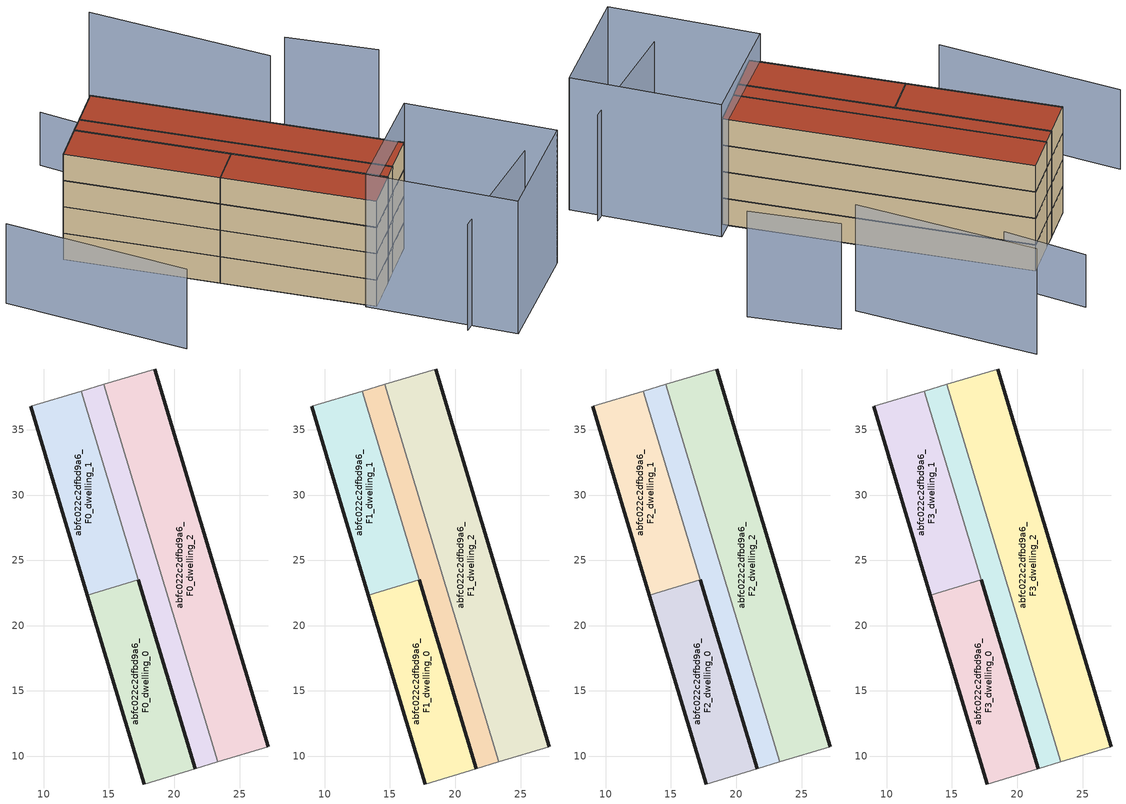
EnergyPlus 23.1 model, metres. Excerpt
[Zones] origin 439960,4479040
abfc022c2dfbd9a6_F0_dwelling_0
 floor ground (EU_floor_Construction): 21.6,9.04 17.24,23.51 13.35,22.33 17.71,7.87 z0
 wall outside (EU_wall_Construction): 17.71,7.87 13.35,22.33 / 17.24,23.51 21.6,9.04 z0:3
 wall adiabatic (EU_wall_Construction): 21.6,9.04 17.71,7.87 z0:3
 wall to abfc022c2dfbd9a6_F0_dwelling_1 (EU_wall_Construction): 13.35,22.33 17.24,23.51 z0:3
abfc022c2dfbd9a6_F0_dwelling_1
 floor ground (EU_floor_Construction): 17.24,23.51 12.89,37.97 8.99,36.79 13.35,22.33 z0
 wall outside (EU_wall_Construction): 13.35,22.33 8.99,36.79 z0:3
 wall adiabatic (EU_wall_Construction): 8.99,36.79 12.89,37.97 z0:3
 wall to abfc022c2dfbd9a6_F0_circulation (EU_wall_Construction): 12.89,37.97 17.24,23.51 z0:3
abfc022c2dfbd9a6_F0_dwelling_2
 floor ground (EU_floor_Construction): 27.22,10.74 18.5,39.66 14.61,38.49 23.32,9.56 z0
 wall outside (EU_wall_Construction): 18.5,39.66 27.22,10.74 z0:3
 wall adiabatic (EU_wall_Construction): 14.61,38.49 18.5,39.66 / 27.22,10.74 23.32,9.56 z0:3
 wall to abfc022c2dfbd9a6_F0_circulation (EU_wall_Construction): 23.32,9.56 14.61,38.49 z0:3
abfc022c2dfbd9a6_F0_circulation
 floor ground (EU_floor_Construction): 23.32,9.56 14.61,38.49 12.89,37.97 21.6,9.04 z0
 wall outside (EU_wall_Construction): 21.6,9.04 17.24,23.51 z0:3
 wall adiabatic (EU_wall_Construction): 23.32,9.56 21.6,9.04 / 12.89,37.97 14.61,38.49 z0:3
abfc022c2dfbd9a6_F1_dwelling_0
 floor to abfc022c2dfbd9a6_F0_dwelling_0 (EU_floor_Construction): 21.6,9.04 17.24,23.51 13.35,22.33 17.71,7.87 z3
 wall outside (EU_wall_Construction): 17.71,7.87 13.35,22.33 / 17.24,23.51 21.6,9.04 z3:6
 wall adiabatic (EU_wall_Construction): 21.6,9.04 17.71,7.87 z3:6
 wall to abfc022c2dfbd9a6_F1_dwelling_1 (EU_wall_Construction): 13.35,22.33 17.24,23.51 z3:6
abfc022c2dfbd9a6_F1_dwelling_1
 floor to abfc022c2dfbd9a6_F0_dwelling_1 (EU_floor_Construction): 17.24,23.51 12.88,37.97 8.99,36.79 13.35,22.33 z3
 wall outside (EU_wall_Construction): 13.35,22.33 8.99,36.79 z3:6
 wall adiabatic (EU_wall_Construction): 8.99,36.79 12.89,37.97 z3:6
 wall to abfc022c2dfbd9a6_F1_circulation (EU_wall_Construction): 12.89,37.97 17.24,23.51 z3:6
abfc022c2dfbd9a6_F1_dwelling_2
 floor to abfc022c2dfbd9a6_F0_dwelling_2 (EU_floor_Construction): 27.22,10.74 18.5,39.66 14.61,38.49 23.32,9.56 z3
 wall outside (EU_wall_Construction): 18.5,39.66 27.22,10.74 z3:6
 wall adiabatic (EU_wall_Construction): 14.61,38.49 18.5,39.66 / 27.22,10.74 23.32,9.56 z3:6
 wall to abfc022c2dfbd9a6_F1_circulation (EU_wall_Construction): 23.32,9.56 14.61,38.49 z3:6
abfc022c2dfbd9a6_F1_circulation
 floor to abfc022c2dfbd9a6_F0_circulation (EU_floor_Construction): 23.32,9.56 14.61,38.49 12.88,37.97 21.6,9.04 z3
 wall outside (EU_wall_Construction): 21.6,9.04 17.24,23.51 z3:6
 wall adiabatic (EU_wall_Construction): 23.32,9.56 21.6,9.04 / 12.89,37.97 14.61,38.49 z3:6
abfc022c2dfbd9a6_F2_dwelling_0
 floor to abfc022c2dfbd9a6_F1_dwelling_0 (EU_floor_Construction): 21.6,9.04 17.24,23.51 13.35,22.33 17.71,7.87 z6
 wall outside (EU_wall_Construction): 17.71,7.87 13.35,22.33 / 17.24,23.51 21.6,9.04 z6:9
 wall adiabatic (EU_wall_Construction): 21.6,9.04 17.71,7.87 z6:9
 wall to abfc022c2dfbd9a6_F2_dwelling_1 (EU_wall_Construction): 13.35,22.33 17.24,23.51 z6:9
abfc022c2dfbd9a6_F2_dwelling_1
 floor to abfc022c2dfbd9a6_F1_dwelling_1 (EU_floor_Construction): 17.24,23.51 12.88,37.97 8.99,36.79 13.35,22.33 z6
 wall outside (EU_wall_Construction): 13.35,22.33 8.99,36.79 z6:9
 wall adiabatic (EU_wall_Construction): 8.99,36.79 12.89,37.97 z6:9
 wall to abfc022c2dfbd9a6_F2_circulation (EU_wall_Construction): 12.89,37.97 17.24,23.51 z6:9
abfc022c2dfbd9a6_F2_dwelling_2
 floor to abfc022c2dfbd9a6_F1_dwelling_2 (EU_floor_Construction): 27.22,10.74 18.5,39.66 14.61,38.49 23.32,9.56 z6
 wall outside (EU_wall_Construction): 18.5,39.66 27.22,10.74 z6:9
 wall adiabatic (EU_wall_Construction): 14.61,38.49 18.5,39.66 / 27.22,10.74 23.32,9.56 z6:9
 wall to abfc022c2dfbd9a6_F2_circulation (EU_wall_Construction): 23.32,9.56 14.61,38.49 z6:9
abfc022c2dfbd9a6_F2_circulation
 floor to abfc022c2dfbd9a6_F1_circulation (EU_floor_Construction): 23.32,9.56 14.61,38.49 12.88,37.97 21.6,9.04 z6
 wall outside (EU_wall_Construction): 21.6,9.04 17.24,23.51 z6:9
 wall adiabatic (EU_wall_Construction): 23.32,9.56 21.6,9.04 / 12.89,37.97 14.61,38.49 z6:9
abfc022c2dfbd9a6_F3_dwelling_0
 floor to abfc022c2dfbd9a6_F2_dwelling_0 (EU_floor_Construction): 21.6,9.04 17.24,23.51 13.35,22.33 17.71,7.87 z9
 wall outside (EU_wall_Construction): 17.71,7.87 13.35,22.33 / 17.24,23.51 21.6,9.04 z9:12
 wall adiabatic (EU_wall_Construction): 21.6,9.04 17.71,7.87 z9:12
 wall to abfc022c2dfbd9a6_F3_dwelling_1 (EU_wall_Construction): 13.35,22.33 17.24,23.51 z9:12
 roof outside (EU_roof_Construction): 17.24,23.51 21.6,9.04 17.71,7.87 13.35,22.33 z12
abfc022c2dfbd9a6_F3_dwelling_1
 floor to abfc022c2dfbd9a6_F2_dwelling_1 (EU_floor_Construction): 17.24,23.51 12.88,37.97 8.99,36.79 13.35,22.33 z9
 wall outside (EU_wall_Construction): 13.35,22.33 8.99,36.79 z9:12
 wall adiabatic (EU_wall_Construction): 8.99,36.79 12.89,37.97 z9:12
 wall to abfc022c2dfbd9a6_F3_circulation (EU_wall_Construction): 12.89,37.97 17.24,23.51 z9:12
 roof outside (EU_roof_Construction): 12.89,37.97 17.24,23.51 13.35,22.33 8.99,36.79 z12
abfc022c2dfbd9a6_F3_dwelling_2
 floor to abfc022c2dfbd9a6_F2_dwelling_2 (EU_floor_Construction): 27.22,10.74 18.5,39.66 14.61,38.49 23.32,9.56 z9
 wall outside (EU_wall_Construction): 18.5,39.66 27.22,10.74 z9:12
 wall adiabatic (EU_wall_Construction): 14.61,38.49 18.5,39.66 / 27.22,10.74 23.32,9.56 z9:12
 wall to abfc022c2dfbd9a6_F3_circulation (EU_wall_Construction): 23.32,9.56 14.61,38.49 z9:12
 roof outside (EU_roof_Construction): 18.5,39.66 27.22,10.74 23.32,9.56 14.61,38.49 z12
abfc022c2dfbd9a6_F3_circulation
 floor to abfc022c2dfbd9a6_F2_circulation (EU_floor_Construction): 23.32,9.56 14.61,38.49 12.88,37.97 21.6,9.04 z9
 wall outside (EU_wall_Construction): 21.6,9.04 17.24,23.51 z9:12
 wall adiabatic (EU_wall_Construction): 23.32,9.56 21.6,9.04 / 12.89,37.97 14.61,38.49 z9:12
 roof outside (EU_roof_Construction): 14.61,38.49 23.32,9.56 21.6,9.04 12.89,37.97 z12
shading: 18.89,-1.33 32.72,0.52 / 38.85,20.64 36.02,29.17 / 32.72,28.72 29.98,46.82 z0:12; 28.95,11.78 32.62,-2.66 / 32.62,-2.66 20.86,-5.65 / 20.86,-5.65 17.19,8.79 / 17.19,8.79 28.95,11.78 z0:15; 0.16,37.64 2.63,19.44 z0:9; 21.09,46.68 21.88,38.29 z0:6
[Building]
EU S2 Campaign: North Axis=0; Terrain=City; Solar Distribution=FullExterior
[Site:Location]
Madrid: Latitude=40.5; Longitude=-3.5; Time Zone=1; Elevation=609
[SizingPeriod:WeatherFileDays]
AnnualSizingPeriod: Begin Month=1; Begin Day of Month=1; End Month=12; End Day of Month=31; Day of Week for Start Day=Monday; Use Weather File Daylight Saving Period=No; Use Weather File Rain and Snow Indicators=No
[MATERIAL]
EU_InternalMass_Material: Roughness=MediumRough; Thickness=0.1; Conductivity=1; Density=1800; Specific Heat=900; Thermal Absorptance=0.9; Solar Absorptance=0.7; Visible Absorptance=0.7
[MATERIAL:NOMASS] Roughness=MediumRough; Thermal Absorptance=0.9; Solar Absorptance=0.7; Visible Absorptance=0.7
Name | Thermal Resistance
EU_wall_NoMass | 0.609216
EU_roof_NoMass | 0.513268
EU_floor_NoMass | 0.568163
[CONSTRUCTION]
EU_wall_Construction: EU_wall_NoMass
EU_roof_Construction: EU_roof_NoMass
EU_floor_Construction: EU_floor_NoMass
EU_InternalMass_Construction: EU_InternalMass_Material
[ZONE] Type=1; Multiplier=1; Ceiling Height=autocalculate; Floor Area=autocalculate; Part of Total Floor Area=Yes
Name | Volume
abfc022c2dfbd9a6_F0_dwelling_0; abfc022c2dfbd9a6_F1_dwelling_0; abfc022c2dfbd9a6_F2_dwelling_0; abfc022c2dfbd9a6_F3_dwelling_0; abfc022c2dfbd9a6_F0_dwelling_1; abfc022c2dfbd9a6_F1_dwelling_1; abfc022c2dfbd9a6_F2_dwelling_1; abfc022c2dfbd9a6_F3_dwelling_1 | 184.234
abfc022c2dfbd9a6_F0_dwelling_2; abfc022c2dfbd9a6_F1_dwelling_2; abfc022c2dfbd9a6_F2_dwelling_2; abfc022c2dfbd9a6_F3_dwelling_2 | 368.427
abfc022c2dfbd9a6_F0_circulation; abfc022c2dfbd9a6_F1_circulation; abfc022c2dfbd9a6_F2_circulation; abfc022c2dfbd9a6_F3_circulation | 163.162
[INTERNALMASS] Construction=EU_InternalMass_Construction
Name | Zone or ZoneList | Surface Area
abfc022c2dfbd9a6_F0_dwelling_0_EU_InternalMass | abfc022c2dfbd9a6_F0_dwelling_0 | 61.4136
abfc022c2dfbd9a6_F0_dwelling_1_EU_InternalMass | abfc022c2dfbd9a6_F0_dwelling_1 | 61.4136
abfc022c2dfbd9a6_F0_dwelling_2_EU_InternalMass | abfc022c2dfbd9a6_F0_dwelling_2 | 122.817
abfc022c2dfbd9a6_F1_dwelling_0_EU_InternalMass | abfc022c2dfbd9a6_F1_dwelling_0 | 61.4136
abfc022c2dfbd9a6_F1_dwelling_1_EU_InternalMass | abfc022c2dfbd9a6_F1_dwelling_1 | 61.4136
abfc022c2dfbd9a6_F1_dwelling_2_EU_InternalMass | abfc022c2dfbd9a6_F1_dwelling_2 | 122.817
abfc022c2dfbd9a6_F2_dwelling_0_EU_InternalMass | abfc022c2dfbd9a6_F2_dwelling_0 | 61.4136
abfc022c2dfbd9a6_F2_dwelling_1_EU_InternalMass | abfc022c2dfbd9a6_F2_dwelling_1 | 61.4136
abfc022c2dfbd9a6_F2_dwelling_2_EU_InternalMass | abfc022c2dfbd9a6_F2_dwelling_2 | 122.817
abfc022c2dfbd9a6_F3_dwelling_0_EU_InternalMass | abfc022c2dfbd9a6_F3_dwelling_0 | 61.4136
abfc022c2dfbd9a6_F3_dwelling_1_EU_InternalMass | abfc022c2dfbd9a6_F3_dwelling_1 | 61.4136
abfc022c2dfbd9a6_F3_dwelling_2_EU_InternalMass | abfc022c2dfbd9a6_F3_dwelling_2 | 122.817
[OTHEREQUIPMENT] Fuel Type=Electricity; Design Level Calculation Method=Watts/Area; Power per Zone Floor Area=1; Fraction Latent=0; Fraction Radiant=0; Fraction Lost=0; Carbon Dioxide Generation Rate=0; EndUse Subcategory=EU_Step8_InternalGains
Name | Zone or ZoneList or Space or SpaceList | Schedule
EU_Step8_InternalGain_abfc022c2dfbd9a6_F0_dwelling_0_f000 | abfc022c2dfbd9a6_F0_dwelling_0 | EU_Step8_GainSchedule_abfc022c2dfbd9a6_F0_dwelling_0_f000
EU_Step8_InternalGain_abfc022c2dfbd9a6_F0_dwelling_1_f000 | abfc022c2dfbd9a6_F0_dwelling_1 | EU_Step8_GainSchedule_abfc022c2dfbd9a6_F0_dwelling_1_f000
EU_Step8_InternalGain_abfc022c2dfbd9a6_F0_dwelling_2_f000 | abfc022c2dfbd9a6_F0_dwelling_2 | EU_Step8_GainSchedule_abfc022c2dfbd9a6_F0_dwelling_2_f000
EU_Step8_InternalGain_abfc022c2dfbd9a6_F1_dwelling_0_f000 | abfc022c2dfbd9a6_F1_dwelling_0 | EU_Step8_GainSchedule_abfc022c2dfbd9a6_F1_dwelling_0_f000
EU_Step8_InternalGain_abfc022c2dfbd9a6_F1_dwelling_1_f000 | abfc022c2dfbd9a6_F1_dwelling_1 | EU_Step8_GainSchedule_abfc022c2dfbd9a6_F1_dwelling_1_f000
EU_Step8_InternalGain_abfc022c2dfbd9a6_F1_dwelling_2_f000 | abfc022c2dfbd9a6_F1_dwelling_2 | EU_Step8_GainSchedule_abfc022c2dfbd9a6_F1_dwelling_2_f000
EU_Step8_InternalGain_abfc022c2dfbd9a6_F2_dwelling_0_f000 | abfc022c2dfbd9a6_F2_dwelling_0 | EU_Step8_GainSchedule_abfc022c2dfbd9a6_F2_dwelling_0_f000
EU_Step8_InternalGain_abfc022c2dfbd9a6_F2_dwelling_1_f000 | abfc022c2dfbd9a6_F2_dwelling_1 | EU_Step8_GainSchedule_abfc022c2dfbd9a6_F2_dwelling_1_f000
EU_Step8_InternalGain_abfc022c2dfbd9a6_F2_dwelling_2_f000 | abfc022c2dfbd9a6_F2_dwelling_2 | EU_Step8_GainSchedule_abfc022c2dfbd9a6_F2_dwelling_2_f000
EU_Step8_InternalGain_abfc022c2dfbd9a6_F3_dwelling_0_f000 | abfc022c2dfbd9a6_F3_dwelling_0 | EU_Step8_GainSchedule_abfc022c2dfbd9a6_F3_dwelling_0_f000
EU_Step8_InternalGain_abfc022c2dfbd9a6_F3_dwelling_1_f000 | abfc022c2dfbd9a6_F3_dwelling_1 | EU_Step8_GainSchedule_abfc022c2dfbd9a6_F3_dwelling_1_f000
EU_Step8_InternalGain_abfc022c2dfbd9a6_F3_dwelling_2_f000 | abfc022c2dfbd9a6_F3_dwelling_2 | EU_Step8_GainSchedule_abfc022c2dfbd9a6_F3_dwelling_2_f000
[ZONEINFILTRATION:DESIGNFLOWRATE] Schedule=EU_AlwaysOn; Design Flow Rate Calculation Method=Flow/Area; Flow Rate per Floor Area=0.0005; Constant Term Coefficient=1; Temperature Term Coefficient=0; Velocity Term Coefficient=0; Velocity Squared Term Coefficient=0
Name | Zone or ZoneList or Space or SpaceList
EU_Circulation_Infiltration_abfc022c2dfbd9a6_F0_circulation | abfc022c2dfbd9a6_F0_circulation
EU_Circulation_Infiltration_abfc022c2dfbd9a6_F1_circulation | abfc022c2dfbd9a6_F1_circulation
EU_Circulation_Infiltration_abfc022c2dfbd9a6_F2_circulation | abfc022c2dfbd9a6_F2_circulation
EU_Circulation_Infiltration_abfc022c2dfbd9a6_F3_circulation | abfc022c2dfbd9a6_F3_circulation
[ZONEVENTILATION:DESIGNFLOWRATE] Schedule=EU_AlwaysOn; Design Flow Rate Calculation Method=AirChanges/Hour; Air Changes per Hour=0.752966; Ventilation Type=Natural; Fan Pressure Rise=0; Fan Total Efficiency=1; Constant Term Coefficient=1; Temperature Term Coefficient=0; Velocity Term Coefficient=0; Velocity Squared Term Coefficient=0; Minimum Indoor Temperature=-100; Maximum Indoor Temperature=100; Delta Temperature=-100; Minimum Outdoor Temperature=-100; Maximum Outdoor Temperature=100; Maximum Wind Speed=40
Name | Zone or ZoneList or Space or SpaceList
EU_ConstantAir_abfc022c2dfbd9a6_F0_dwelling_0 | abfc022c2dfbd9a6_F0_dwelling_0
EU_ConstantAir_abfc022c2dfbd9a6_F0_dwelling_1 | abfc022c2dfbd9a6_F0_dwelling_1
EU_ConstantAir_abfc022c2dfbd9a6_F0_dwelling_2 | abfc022c2dfbd9a6_F0_dwelling_2
EU_ConstantAir_abfc022c2dfbd9a6_F1_dwelling_0 | abfc022c2dfbd9a6_F1_dwelling_0
EU_ConstantAir_abfc022c2dfbd9a6_F1_dwelling_1 | abfc022c2dfbd9a6_F1_dwelling_1
EU_ConstantAir_abfc022c2dfbd9a6_F1_dwelling_2 | abfc022c2dfbd9a6_F1_dwelling_2
EU_ConstantAir_abfc022c2dfbd9a6_F2_dwelling_0 | abfc022c2dfbd9a6_F2_dwelling_0
EU_ConstantAir_abfc022c2dfbd9a6_F2_dwelling_1 | abfc022c2dfbd9a6_F2_dwelling_1
EU_ConstantAir_abfc022c2dfbd9a6_F2_dwelling_2 | abfc022c2dfbd9a6_F2_dwelling_2
EU_ConstantAir_abfc022c2dfbd9a6_F3_dwelling_0 | abfc022c2dfbd9a6_F3_dwelling_0
EU_ConstantAir_abfc022c2dfbd9a6_F3_dwelling_1 | abfc022c2dfbd9a6_F3_dwelling_1
EU_ConstantAir_abfc022c2dfbd9a6_F3_dwelling_2 | abfc022c2dfbd9a6_F3_dwelling_2
[HVACTEMPLATE:THERMOSTAT] Constant Heating Setpoint=20; Constant Cooling Setpoint=50
EU_HeatOnly_abfc022c2dfbd9a6_F0_dwelling_0; EU_HeatOnly_abfc022c2dfbd9a6_F0_dwelling_1; EU_HeatOnly_abfc022c2dfbd9a6_F0_dwelling_2; EU_HeatOnly_abfc022c2dfbd9a6_F1_dwelling_0; EU_HeatOnly_abfc022c2dfbd9a6_F1_dwelling_1; EU_HeatOnly_abfc022c2dfbd9a6_F1_dwelling_2; EU_HeatOnly_abfc022c2dfbd9a6_F2_dwelling_0; EU_HeatOnly_abfc022c2dfbd9a6_F2_dwelling_1; EU_HeatOnly_abfc022c2dfbd9a6_F2_dwelling_2; EU_HeatOnly_abfc022c2dfbd9a6_F3_dwelling_0; EU_HeatOnly_abfc022c2dfbd9a6_F3_dwelling_1; EU_HeatOnly_abfc022c2dfbd9a6_F3_dwelling_2
[HVACTEMPLATE:ZONE:IDEALLOADSAIRSYSTEM] System Availability Schedule=EU_AlwaysOn; Maximum Heating Supply Air Temperature=50; Minimum Cooling Supply Air Temperature=13; Maximum Heating Supply Air Humidity Ratio=0.0156; Minimum Cooling Supply Air Humidity Ratio=0.0077; Heating Limit=NoLimit; Cooling Limit=NoLimit; Heating Availability Schedule=EU_AlwaysOn; Cooling Availability Schedule=EU_CoolingOff; Dehumidification Control Type=ConstantSensibleHeatRatio; Cooling Sensible Heat Ratio=0.7; Dehumidification Setpoint=60; Humidification Control Type=None; Humidification Setpoint=30; Outdoor Air Method=None; Outdoor Air Flow Rate per Person=0.00944; Outdoor Air Flow Rate per Zone Floor Area=0; Outdoor Air Flow Rate per Zone=0; Demand Controlled Ventilation Type=None; Outdoor Air Economizer Type=NoEconomizer; Heat Recovery Type=None; Sensible Heat Recovery Effectiveness=0.7; Latent Heat Recovery Effectiveness=0.65
Name | Template Thermostat
abfc022c2dfbd9a6_F0_dwelling_0 | EU_HeatOnly_abfc022c2dfbd9a6_F0_dwelling_0
abfc022c2dfbd9a6_F0_dwelling_1 | EU_HeatOnly_abfc022c2dfbd9a6_F0_dwelling_1
abfc022c2dfbd9a6_F0_dwelling_2 | EU_HeatOnly_abfc022c2dfbd9a6_F0_dwelling_2
abfc022c2dfbd9a6_F1_dwelling_0 | EU_HeatOnly_abfc022c2dfbd9a6_F1_dwelling_0
abfc022c2dfbd9a6_F1_dwelling_1 | EU_HeatOnly_abfc022c2dfbd9a6_F1_dwelling_1
abfc022c2dfbd9a6_F1_dwelling_2 | EU_HeatOnly_abfc022c2dfbd9a6_F1_dwelling_2
abfc022c2dfbd9a6_F2_dwelling_0 | EU_HeatOnly_abfc022c2dfbd9a6_F2_dwelling_0
abfc022c2dfbd9a6_F2_dwelling_1 | EU_HeatOnly_abfc022c2dfbd9a6_F2_dwelling_1
abfc022c2dfbd9a6_F2_dwelling_2 | EU_HeatOnly_abfc022c2dfbd9a6_F2_dwelling_2
abfc022c2dfbd9a6_F3_dwelling_0 | EU_HeatOnly_abfc022c2dfbd9a6_F3_dwelling_0
abfc022c2dfbd9a6_F3_dwelling_1 | EU_HeatOnly_abfc022c2dfbd9a6_F3_dwelling_1
abfc022c2dfbd9a6_F3_dwelling_2 | EU_HeatOnly_abfc022c2dfbd9a6_F3_dwelling_2
[SIZING:ZONE] Zone Cooling Design Supply Air Temperature Input Method=SupplyAirTemperature; Zone Cooling Design Supply Air Temperature=13; Zone Heating Design Supply Air Temperature Input Method=SupplyAirTemperature; Zone Heating Design Supply Air Temperature=50; Zone Cooling Design Supply Air Humidity Ratio=0.008; Zone Heating Design Supply Air Humidity Ratio=0.008; Cooling Design Air Flow Method=DesignDay; Cooling Design Air Flow Rate=0; Cooling Minimum Air Flow per Zone Floor Area=0.000762; Cooling Minimum Air Flow=0; Cooling Minimum Air Flow Fraction=0.2; Heating Design Air Flow Method=DesignDay; Heating Design Air Flow Rate=0; Heating Maximum Air Flow per Zone Floor Area=0.002032; Heating Maximum Air Flow=0.141576; Heating Maximum Air Flow Fraction=0.3; Account for Dedicated Outdoor Air System=No; Dedicated Outdoor Air System Control Strategy=NeutralSupplyAir; Dedicated Outdoor Air Low Setpoint Temperature for Design=autosize; Dedicated Outdoor Air High Setpoint Temperature for Design=autosize; Zone Load Sizing Method=Sensible Load Only No Latent Load; Zone Latent Cooling Design Supply Air Humidity Ratio Input Method=HumidityRatioDifference; Zone Cooling Design Supply Air Humidity Ratio Difference=0.005; Zone Latent Heating Design Supply Air Humidity Ratio Input Method=HumidityRatioDifference; Zone Humidification Design Supply Air Humidity Ratio Difference=0.005
abfc022c2dfbd9a6_F0_dwelling_0; abfc022c2dfbd9a6_F0_dwelling_1; abfc022c2dfbd9a6_F0_dwelling_2; abfc022c2dfbd9a6_F1_dwelling_0; abfc022c2dfbd9a6_F1_dwelling_1; abfc022c2dfbd9a6_F1_dwelling_2; abfc022c2dfbd9a6_F2_dwelling_0; abfc022c2dfbd9a6_F2_dwelling_1; abfc022c2dfbd9a6_F2_dwelling_2; abfc022c2dfbd9a6_F3_dwelling_0; abfc022c2dfbd9a6_F3_dwelling_1; abfc022c2dfbd9a6_F3_dwelling_2
[SCHEDULE:CONSTANT]
Name | Hourly Value
EU_AlwaysOn | 1
EU_CoolingOff | 0
[SCHEDULE:FILE] Column Number=1; Rows to Skip at Top=0; Number of Hours of Data=8760; Column Separator=Comma; Interpolate to Timestep=No; Minutes per Item=60; Adjust Schedule for Daylight Savings=Yes
Name | File
EU_Step8_GainSchedule_abfc022c2dfbd9a6_F0_dwelling_0_f000 | ../../schedules/abfc022c2dfbd9a6/abfc022c2dfbd9a6_F0_dwelling_0_f000_gain.csv
EU_Step8_GainSchedule_abfc022c2dfbd9a6_F0_dwelling_1_f000 | ../../schedules/abfc022c2dfbd9a6/abfc022c2dfbd9a6_F0_dwelling_1_f000_gain.csv
EU_Step8_GainSchedule_abfc022c2dfbd9a6_F0_dwelling_2_f000 | ../../schedules/abfc022c2dfbd9a6/abfc022c2dfbd9a6_F0_dwelling_2_f000_gain.csv
EU_Step8_GainSchedule_abfc022c2dfbd9a6_F1_dwelling_0_f000 | ../../schedules/abfc022c2dfbd9a6/abfc022c2dfbd9a6_F1_dwelling_0_f000_gain.csv
EU_Step8_GainSchedule_abfc022c2dfbd9a6_F1_dwelling_1_f000 | ../../schedules/abfc022c2dfbd9a6/abfc022c2dfbd9a6_F1_dwelling_1_f000_gain.csv
EU_Step8_GainSchedule_abfc022c2dfbd9a6_F1_dwelling_2_f000 | ../../schedules/abfc022c2dfbd9a6/abfc022c2dfbd9a6_F1_dwelling_2_f000_gain.csv
EU_Step8_GainSchedule_abfc022c2dfbd9a6_F2_dwelling_0_f000 | ../../schedules/abfc022c2dfbd9a6/abfc022c2dfbd9a6_F2_dwelling_0_f000_gain.csv
EU_Step8_GainSchedule_abfc022c2dfbd9a6_F2_dwelling_1_f000 | ../../schedules/abfc022c2dfbd9a6/abfc022c2dfbd9a6_F2_dwelling_1_f000_gain.csv
EU_Step8_GainSchedule_abfc022c2dfbd9a6_F2_dwelling_2_f000 | ../../schedules/abfc022c2dfbd9a6/abfc022c2dfbd9a6_F2_dwelling_2_f000_gain.csv
EU_Step8_GainSchedule_abfc022c2dfbd9a6_F3_dwelling_0_f000 | ../../schedules/abfc022c2dfbd9a6/abfc022c2dfbd9a6_F3_dwelling_0_f000_gain.csv
EU_Step8_GainSchedule_abfc022c2dfbd9a6_F3_dwelling_1_f000 | ../../schedules/abfc022c2dfbd9a6/abfc022c2dfbd9a6_F3_dwelling_1_f000_gain.csv
EU_Step8_GainSchedule_abfc022c2dfbd9a6_F3_dwelling_2_f000 | ../../schedules/abfc022c2dfbd9a6/abfc022c2dfbd9a6_F3_dwelling_2_f000_gain.csv
